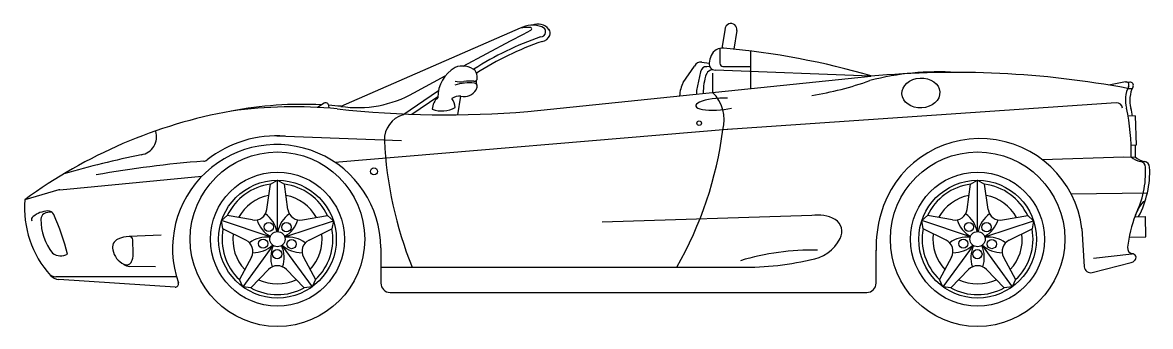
# Model space of a CAD drawing. Header units: millimetres. Extents: x -8431 to 21423, y 12317 to 28660.
# Drawn here: x 722 to 6509, y 18773 to 20332 of the extents above; entities that cross this region are included whole.
import ezdxf

# ---------------------------------------------------------------- set-up
doc = ezdxf.new("R2010")
doc.units = ezdxf.units.MM

# ---------------------------------------------------------------- blocks, each defined once
blk = doc.blocks.new('Modena Spyder-perfil')
for p, q in [((585.3, 16.51), (556.54, 3.98)), ((618.15, 16.45), (617.65, 13.32)), ((576.18, 10.44), (583.74, 14.5)), ((583.74, 14.5), (585.84, 15.55)), ((583.74, 14.5), (583.74, 14.5)), ((585.84, 15.55), (587.03, 16.21)), ((620.05, 16.14), (619.58, 13.16)), ((617.32, 13.29), (617.32, 10.88)), ((622.24, 12.85), (622.24, 6.82)), ((614.42, 11.07), (615.61, 10.91)), ((611.46, 7.82), (613.27, 10.44)), ((614.24, 9.53), (613.58, 6.54)), ((615.71, 10.35), (615.23, 10.34)), ((616.17, 6.2), (616.17, 9.32)), ((641.51, 8.8), (616.56, 9.8)), ((617.82, 10.38), (622.24, 10.38)), ((568.24, 6.16), (573.29, 8.88)), ((586.51, 3.16), (641.51, 8.8)), ((682.35, 7.89), (679.67, 7.4)), ((682.43, 7.89), (683.04, 7.85)), ((566.48, 2.64), (572.21, 6.54)), ((567.93, 2.71), (572.11, 5.56)), ((575.73, 5.61), (575.24, 2.62)), ((613.58, 6.54), (613.56, 6.17)), ((613.56, 6.17), (613.58, 5.93)), ((613.58, 6.54), (613.58, 6.54)), ((682.74, 6.86), (683.45, 6.86)), ((553.86, 4.47), (552.8, 3.81)), ((554.67, 3.69), (554.62, 4.11)), ((680.85, 4.53), (617.81, 0.22)), ((683.92, 2.45), (682.79, 2.41)), ((683.92, 2.45), (684.08, -2.27)), ((555.58, -4.99), (619.11, 0.36)), ((546.26, -0.76), (566.25, -1.51)), ((684.08, -2.27), (683.25, -2.3)), ((669.03, -4.56), (682.1, -4.09)), ((682.1, -4.09), (684, -4.19)), ((511.5, -9.4), (534.25, -7.24)), ((544.69, -12.55), (545.26, -8.5)), ((545.26, -8.5), (546.38, -7.88)), ((546.38, -16.1), (546.38, -7.88)), ((546.38, -7.88), (547.5, -8.5)), ((548.07, -12.55), (547.5, -8.5)), ((656.96, -12.55), (657.53, -8.5)), ((657.53, -8.5), (658.65, -7.88)), ((658.65, -16.1), (658.65, -7.88)), ((658.65, -7.88), (659.77, -8.5)), ((660.34, -12.55), (659.77, -8.5)), ((511.32, -9.43), (505.85, -10.99)), ((673.65, -10.06), (685.88, -9.91)), ((537.42, -14.32), (538.34, -13.53)), ((545.22, -16.93), (537.42, -14.32)), ((537.64, -15.66), (537.42, -14.32)), ((542.36, -14.24), (538.34, -13.53)), ((547.54, -16.94), (555.36, -14.4)), ((550.39, -14.24), (554.42, -13.53)), ((554.42, -13.53), (555.36, -14.4)), ((555.36, -14.4), (555.11, -15.66)), ((632.06, -13.51), (598.43, -14.6)), ((649.7, -14.32), (650.61, -13.53)), ((649.92, -15.66), (649.7, -14.32)), ((657.5, -16.93), (649.7, -14.32)), ((654.63, -14.24), (650.61, -13.53)), ((659.81, -16.94), (667.63, -14.4)), ((662.67, -14.24), (666.69, -13.53)), ((666.69, -13.53), (667.63, -14.4)), ((667.63, -14.4), (667.38, -15.66)), ((683.9, -13.71), (685.58, -13.67)), ((685.65, -16.94), (685.58, -13.67)), ((541.31, -17.45), (537.64, -15.66)), ((551.44, -17.45), (555.11, -15.66)), ((653.59, -17.45), (649.92, -15.66)), ((663.71, -17.45), (667.38, -15.66)), ((675.38, -15.63), (675.76, -21.75)), ((527.72, -16.69), (522.61, -16.9)), ((523.24, -19.68), (523.2, -17.41)), ((682.94, -16.99), (685.65, -16.94)), ((545.66, -18.31), (540.83, -24.96)), ((547.09, -18.31), (551.93, -24.96)), ((562.96, -18.72), (562.96, -24.35)), ((642.38, -24.35), (642.38, -19.1)), ((657.93, -18.31), (653.1, -24.96)), ((659.37, -18.31), (664.2, -24.96)), ((677.25, -20.38), (683.41, -19.68)), ((526.8, -21.73), (522.68, -21.69)), ((542.2, -20.19), (540.29, -23.8)), ((550.55, -20.19), (552.47, -23.8)), ((654.48, -20.19), (652.56, -23.8)), ((662.83, -20.19), (664.74, -23.8)), ((677.01, -22.66), (683.27, -21.08)), ((530.17, -23.34), (510.85, -23.34)), ((544.94, -22.18), (542.1, -25.11)), ((547.81, -22.18), (550.65, -25.11)), ((562.96, -21.8), (619.92, -21.8)), ((657.21, -22.18), (654.37, -25.11)), ((660.09, -22.18), (662.93, -25.11)), ((529.98, -25), (511.33, -23.78)), ((540.83, -24.96), (540.29, -23.8)), ((542.1, -25.11), (540.83, -24.96)), ((551.93, -24.96), (550.65, -25.11)), ((552.47, -23.8), (551.93, -24.96)), ((653.1, -24.96), (652.56, -23.8)), ((654.37, -25.11), (653.1, -24.96)), ((664.2, -24.96), (662.93, -25.11)), ((664.74, -23.8), (664.2, -24.96)), ((564.46, -25.85), (640.88, -25.85))]:
    blk.add_line(p, q)
for centre, radius in [((614.01, 1.28), 0.368), ((546.38, -17.32), 13.99), ((658.65, -17.32), 13.99), ((546.38, -17.32), 10.74), ((561.86, -6.45), 0.559), ((658.65, -17.32), 10.74), ((546.38, -17.32), 9.44), ((658.65, -17.32), 9.44), ((544.99, -15.36), 0.741), ((546.38, -17.32), 1.22), ((547.82, -15.4), 0.741), ((657.27, -15.36), 0.741), ((658.65, -17.32), 1.22), ((660.09, -15.4), 0.741), ((544.08, -18.03), 0.741), ((548.65, -18.1), 0.741), ((656.36, -18.03), 0.741), ((660.93, -18.1), 0.741), ((546.34, -19.72), 0.741), ((658.62, -19.72), 0.741)]:
    blk.add_circle(centre, radius)
for centre, radius, start, end in [((587.25, 12.75), 4.24, 69.0694, 117.3378), ((586.39, 12.04), 4.6, 82.3495, 103.6847), ((586.97, 16.4), 0.203, 286.8263, 80.6351), ((588.16, 14.98), 2.2, 37.7452, 114.5397), ((588.58, 15.92), 0.813, 269.3491, 76.7367), ((589.11, 15.72), 1, 338.3474, 37.7452), ((619.1, 16.29), 0.965, 350.9636, 170.9636), ((604.65, -31.82), 49.6, 108.9153, 122.6668), ((588.59, 15.93), 1.56, 278.1714, 338.3474), ((604.65, -31.82), 48.84, 108.9153, 122.6668), ((617.77, 11.32), 2, 84.8481, 156.5763), ((606.72, -111.23), 125.05, 73.7403, 84.8481), ((614.27, 9.99), 1.1, 81.8099, 155.3822), ((616.6, 10.79), 1, 173.6744, 267.7049), ((619.81, 10.44), 4.22, 156.5763, 173.6744), ((617.82, 10.88), 0.5, 180, 270), ((577.48, 5.53), 5.36, 119.2362, 181.4454), ((576.05, 7.21), 3.23, 50.5181, 111.6889), ((576.16, 8.55), 2.26, 358.4936, 30.7241), ((615.17, 9.41), 0.935, 85.7693, 172.6114), ((622.53, 6.37), 7.87, 159.1563, 182.3675), ((616.11, 8.81), 1, 87.7049, 159.1563), ((652.37, -34.35), 43.86, 86.3441, 104.5241), ((655.17, -140.08), 149.5, 79.3737, 95.2427), ((577.15, 0.18), 7.58, 83.7494, 107.9401), ((575.66, 10.69), 2.78, 253.1715, 283.0315), ((577.15, 0.18), 7.85, 84.6839, 96.312), ((577.93, 8.5), 0.5, 264.6839, 358.4936), ((577.92, 7.22), 0.5, 355.4045, 83.7494), ((579.26, 7.91), 1.03, 168.186, 201.5636), ((616.43, 5.3), 5.58, 153.1037, 176.3545), ((623.74, 57.31), 52.26, 279.1624, 289.7207), ((682.43, 7.39), 0.5, 333.2143, 100.2591), ((683.13, 7.35), 0.5, 333.2143, 100.2591), ((559.28, 21.74), 17.97, 261.2488, 299.9104), ((575.56, 3.4), 2.2, 83.8511, 123.4758), ((576.33, 7.69), 2.16, 255.7612, 331.2784), ((577.37, 7.26), 1.05, 324.2814, 355.4045), ((611.94, 1.83), 6.08, 344.6457, 46.0107), ((687.18, 5), 4.82, 153.2143, 195.7265), ((687.88, 4.96), 4.82, 153.2143, 195.7265), ((550.38, -56.6), 60.9, 87.1101, 100.7871), ((549.02, -69.62), 73.52, 84.593, 97.8433), ((554.12, 4.05), 0.5, 7.3567, 122.0586), ((550.38, -56.6), 60.9, 84.1895, 86.0127), ((573.91, 3.37), 2.71, 131.6677, 176.1544), ((572.82, 7.36), 4.13, 247.1112, 300.1889), ((572.42, 3.68), 2.48, 2.5697, 38.9042), ((680.92, 3.53), 1, 9.2916, 93.5487), ((649.44, -3.26), 33.83, 358.5399, 11.8523), ((650.14, -3.3), 33.83, 9.7492, 11.8523), ((553.14, -75.5), 79.98, 100.1929, 126.2396), ((573.39, 160.96), 158.35, 263.6733, 274.7517), ((567.8, -1.43), 4.28, 107.9864, 180.5262), ((558.11, 7.94), 60.19, 330.3838, 352.6228), ((524.07, -0.9), 2.92, 279.4362, 17.3181), ((546.26, -18.84), 18.09, 85.7103, 128.0939), ((626.15, 1.58), 62.7, 182.7878, 201.8937), ((659.02, -17.66), 16.48, 7.0502, 164.7484), ((546.26, -18.84), 16.7, 0.4314, 199.2097), ((650.14, -3.3), 33.83, 358.5399, 1.721), ((562.12, -183.74), 183.84, 101.7921, 105.7717), ((547.5, -174.27), 169.95, 94.3686, 100.227), ((534.48, -3.82), 1, 274.3686, 308.0939), ((685.28, -1.86), 3.03, 228.1189, 260.1639), ((685.93, -1.86), 3.03, 228.1189, 260.1639), ((684.59, -5.83), 1, 2.6805, 80.1639), ((685.24, -5.83), 1, 2.6805, 80.1639), ((670.18, -6.51), 15.42, 333.2364, 2.6805), ((670.83, -6.51), 15.42, 332.2263, 2.6805), ((546.38, -17.32), 8.89, 97.2379, 154.7621), ((546.38, -17.32), 8.89, 25.2379, 82.7621), ((658.65, -17.32), 8.89, 97.2379, 154.7621), ((658.65, -17.32), 8.89, 25.2379, 82.7621), ((511.6, -10.39), 1, 95.4228, 105.9363), ((546.38, -17.32), 7.16, 101.041, 150.959), ((546.38, -17.32), 7.16, 29.041, 78.959), ((658.65, -17.32), 7.16, 101.041, 150.959), ((658.65, -17.32), 7.16, 29.041, 78.959), ((522.05, -12.25), 16.24, 175.5533, 221.9937), ((542.71, -12.27), 2, 260.0364, 351.9636), ((550.05, -12.27), 2, 188.0364, 279.9636), ((654.98, -12.27), 2, 260.0364, 351.9636), ((662.32, -12.27), 2, 188.0364, 279.9636), ((689.76, -15.48), 6.15, 137.8044, 160.7409), ((685.49, -11.72), 0.467, 87.9451, 128.6001), ((507.44, -14.13), 0.515, 119.4238, 211.7969), ((509.85, -17.17), 4.39, 94.0878, 127.3173), ((509.44, -14.12), 1, 120.2738, 179.7708), ((517.17, -14.15), 8.73, 179.7708, 218.4106), ((509.86, -14.85), 1.85, 76.6929, 120.2738), ((509.61, -13.79), 1, 24.137, 94.0878), ((475.7, -28.98), 38.16, 14.0508, 24.137), ((547.45, -12.91), 4.54, 196.8844, 240.9322), ((541.85, -16.98), 4.54, 11.0678, 55.1156), ((550.9, -16.98), 4.54, 124.8844, 168.9322), ((545.31, -12.91), 4.54, 299.0678, 343.1156), ((632.98, -19.6), 6.16, 62.4823, 98.6042), ((634.58, -16.08), 2.31, 330.8456, 57.243), ((661.61, -18.63), 19.23, 163.9885, 181.4249), ((659.72, -12.91), 4.54, 196.8844, 240.9322), ((654.13, -16.98), 4.54, 11.0678, 55.1156), ((663.18, -16.98), 4.54, 124.8844, 168.9322), ((657.58, -12.91), 4.54, 299.0678, 343.1156), ((704.13, -21.04), 21.56, 159.4032, 173.5479), ((546.38, -17.32), 8.89, 169.2379, 226.7621), ((546.38, -17.32), 8.89, 313.2379, 10.7621), ((658.65, -17.32), 8.89, 169.2379, 226.7621), ((658.65, -17.32), 8.89, 313.2379, 10.7621), ((521.36, -18.64), 1.44, 113.2079, 196.447), ((522.65, -21.21), 4.31, 90.4434, 115.4705), ((522.66, -17.44), 0.541, 3.0499, 95.1553), ((546.38, -17.32), 7.16, 173.041, 222.959), ((540.44, -19.25), 2, 332.0364, 63.9636), ((544.65, -21.52), 4.54, 83.0678, 127.1156), ((548.1, -21.52), 4.54, 52.8844, 96.9322), ((552.32, -19.25), 2, 116.0364, 207.9636), ((546.38, -17.32), 7.16, 317.041, 6.959), ((630.99, -14.42), 6.26, 277.2176, 333.5105), ((658.65, -17.32), 7.16, 173.041, 222.959), ((652.71, -19.25), 2, 332.0364, 63.9636), ((656.92, -21.52), 4.54, 83.0678, 127.1156), ((660.38, -21.52), 4.54, 52.8844, 96.9322), ((664.59, -19.25), 2, 116.0364, 207.9636), ((658.65, -17.32), 7.16, 317.041, 6.959), ((511.64, -17.63), 2.35, 236.0076, 297.2765), ((523.2, -18.38), 3.29, 191.6988, 243.5352), ((520.74, -19.84), 2.5, 332.0047, 3.6382), ((542.51, -14.94), 4.54, 268.8844, 312.9322), ((549.84, -20.26), 4.54, 155.0678, 199.1156), ((542.92, -20.26), 4.54, 340.8844, 24.9322), ((550.24, -14.94), 4.54, 227.0678, 271.1156), ((631.93, -57.83), 38.75, 88.464, 106.9705), ((654.79, -14.94), 4.54, 268.8844, 312.9322), ((662.11, -20.26), 4.54, 155.0678, 199.1156), ((655.19, -20.26), 4.54, 340.8844, 24.9322), ((662.52, -14.94), 4.54, 227.0678, 271.1156), ((683.67, -18.75), 0.965, 171.8544, 254.6821), ((683.49, -20.24), 0.57, 305.2372, 97.9909), ((522.19, -20.54), 0.905, 240.0442, 327.7221), ((522.76, -20.07), 1.61, 230.5014, 267.0209), ((546.38, -23.57), 2, 44.0364, 135.9636), ((621.36, 24), 45.82, 268.2013, 283.1479), ((658.65, -23.57), 2, 44.0364, 135.9636), ((683.02, -20.11), 1, 284.2178, 322.8666), ((510.85, -21.84), 1.5, 220.5776, 270), ((511.46, -21.78), 2, 221.9937, 266.2464), ((676.76, -21.69), 1, 183.5785, 284.2178), ((530.01, -24.5), 0.5, 266.2464, 19.2097), ((546.38, -17.32), 8.89, 241.2379, 298.7621), ((546.38, -17.32), 7.16, 245.041, 294.959), ((564.46, -24.35), 1.5, 180, 270), ((640.88, -24.35), 1.5, 270, 0), ((658.65, -17.32), 8.89, 241.2379, 298.7621), ((658.65, -17.32), 7.16, 245.041, 294.959)]:
    blk.add_arc(centre, radius, start, end)
blk.add_ellipse((649.56, 6.13), major_axis=(-3.04, -0.16), ratio=0.786716)
blk.add_ellipse((617.1, 4.32), major_axis=(3.65, 0.26), ratio=0.257145, start_param=1.139624, end_param=5.299824)

msp = doc.modelspace()

# ---------------------------------------------------------------- block references
at = {"xscale": 32, "yscale": 32, "zscale": 32}
msp.add_blockref('Modena Spyder-perfil', (-15454.4, 19774.8), dxfattribs=at)

doc.saveas('drawing.dxf')
